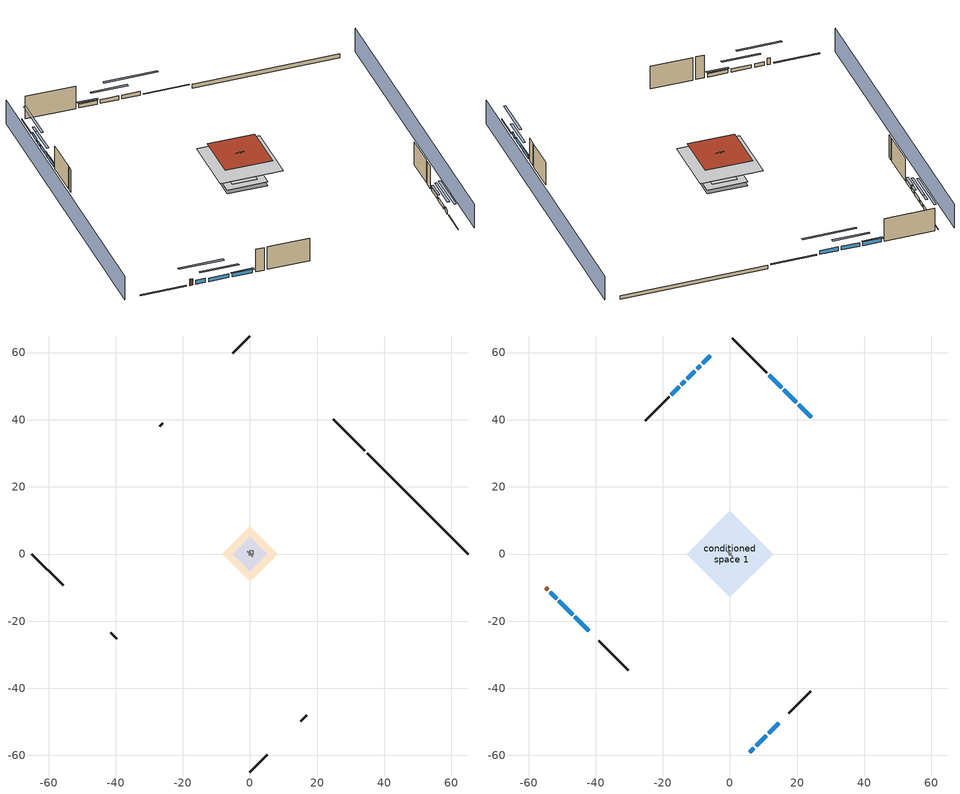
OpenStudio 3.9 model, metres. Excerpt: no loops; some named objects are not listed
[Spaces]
garage 1
 floor foundation (Slab1 construction): -5.17,0 0,5.17 5.17,0 0,-5.17 z0
 wall outside (Wall1 construction): 15.16,-49.75 16.89,-48.03 z0.3:7.62
 wall outside (Wall2 construction): -41.39,-23.52 -39.67,-25.25 z0.3:7.62
 wall outside (Wall9 construction): -25.95,38.97 -26.81,38.11 z0.3:7.62
 wall to conditioned space 1 (Wall5 construction Reversed): 0.86,-0.86 -0.86,0.86 z0.3:7.62
 wall to conditioned space 1 (Wall6 construction Reversed): 0.43,0.43 -0.43,-0.43 z0.3:7.62
crawlspace - vented 1
 floor foundation (Slab2 construction): -8.29,0 0,8.29 8.29,0 0,-8.29 z-0.91
 wall outside (RimJoist1 construction): 34.21,30.7 24.84,40.08 z0.3:0.61
 wall outside (RimJoist2 construction): 0,-64.91 5.19,-59.72 z0.3:0.61
 wall outside (RimJoist3 construction): -64.91,0 -55.54,-9.38 z0.3:0.61
 wall outside (RimJoist4 construction): 0,64.91 -5.19,59.72 z0.3:0.61
 wall foundation (FoundationWall1 construction): 64.91,0 34.87,30.04 z-0.91:0.3
furnace airloop ret air space
 floor adiabatic (AdiabaticConst): 0,0 0,1 1,1 1,0 z0
 wall adiabatic (AdiabaticConst): 0,1 0,0 1,0 1,1 0,1 z0:1
 ceiling adiabatic (AdiabaticConst): 1,0 1,1 0,1 0,0 z1
conditioned space 1
 floor to crawlspace - vented 1 (Floor1 construction): -8.29,0 0,8.29 8.29,0 0,-8.29 z0.3
 floor to garage 1 (Floor2 construction): -5.17,0 0,5.17 5.17,0 0,-5.17 z0.3
 floor adiabatic (AdiabaticFloorConstruction): -12.81,0 0,12.81 12.81,0 0,-12.81 z5.18
 wall outside (Wall3 construction): 10.99,53.93 0.66,64.26 z0.3:7.62
 wall outside (Wall4 construction): 17.54,-47.37 24.01,-40.9 z0.3:7.62
 wall outside (Wall7 construction): -39.01,-25.9 -30.33,-34.59 z0.3:7.62
 wall outside (Wall8 construction): -18.08,46.83 -25.29,39.63 z0.3:7.62
 wall outside (AdiabaticWallConstruction): 24.18,40.73 20.44,44.48 / 19.78,45.13 16.04,48.87 / 15.38,49.53 11.64,53.27 / 5.85,-59.06 7.13,-57.78 z0.3:1.49; 7.79,-57.12 10.82,-54.09 / 11.48,-53.44 14.51,-50.41 z0.3:1.43; -53.58,-11.34 -51.66,-13.25 z0.3:1.52; -51,-13.91 -46.85,-18.06 / -46.2,-18.72 -42.05,-22.87 z0.3:1.4; -5.85,59.06 -8.17,56.75 / -10.48,54.43 -12.8,52.12 / -15.11,49.8 -17.43,47.49 z0.3:1.37; -8.82,56.09 -9.83,55.09 / -13.45,51.46 -14.46,50.46 z0.3:1.25
 wall outside (AdiabaticWallConstruction 1): -54.88,-10.03 -54.24,-10.68 z0.3:2.34
 window (WindowConstruction): 24.18,40.73 20.44,44.47 z0.3:1.49
 window (WindowConstruction 1): 19.78,45.13 16.04,48.87 z0.3:1.49
 window (WindowConstruction 2): 15.38,49.53 11.64,53.27 z0.3:1.49
 window (WindowConstruction 3): 5.85,-59.06 7.13,-57.78 z0.3:1.49
 window (WindowConstruction 4): 7.79,-57.12 10.82,-54.1 z0.3:1.43
 window (WindowConstruction 5): 11.48,-53.44 14.51,-50.41 z0.3:1.43
 window (WindowConstruction 6): -53.58,-11.34 -51.66,-13.25 z0.3:1.52
 window (WindowConstruction 7): -51,-13.91 -46.85,-18.06 z0.3:1.4
 window (WindowConstruction 8): -46.2,-18.72 -42.05,-22.87 z0.3:1.4
 window (WindowConstruction 9): -5.85,59.06 -8.17,56.75 z0.3:1.37
 window (WindowConstruction 10): -8.82,56.09 -9.82,55.09 z0.3:1.25
 window (WindowConstruction 11): -10.48,54.43 -12.8,52.12 z0.3:1.37
 window (WindowConstruction 12): -13.45,51.46 -14.45,50.46 z0.3:1.25
 window (WindowConstruction 13): -15.11,49.8 -17.43,47.49 z0.3:1.37
 door (Door): -54.88,-10.03 -54.24,-10.68 z0.3:2.34
 ceiling adiabatic (AdiabaticFloorConstruction): 0,-12.81 12.81,0 0,12.81 -12.81,0 z5.18
 roof outside (Roof1 construction): 0,9.77 -9.77,0 0,-9.77 9.77,0 z7.62
shading: -3.23,68.15 -68.15,3.23 / 3.23,-68.15 68.15,-3.23 z0:7.62; 16.78,48.14 27.84,37.07 28.28,37.5 17.21,48.57 z6.68; 14.1,50.81 21.72,43.19 22.15,43.62 14.53,51.24 z4.24; 11.43,53.49 15.6,49.31 16.03,49.75 11.86,53.92 z1.8; 10.8,-54.12 2.19,-62.73 2.62,-63.16 11.23,-54.55 z6.68; 12.76,-52.16 5.85,-59.06 6.28,-59.49 13.19,-52.59 z4.18; 14.72,-50.19 11.26,-53.65 11.69,-54.08 15.15,-50.62 z1.74; -48,-16.92 -57.24,-7.67 -57.67,-8.1 -48.43,-17.35 z6.71; -44.92,-20 -52.94,-11.97 -53.37,-12.4 -45.35,-20.43 z4.15; -41.83,-23.08 -46.41,-18.5 -46.84,-18.93 -42.26,-23.51 z1.71; -11.83,53.08 -2.19,62.73 -2.62,63.16 -12.26,53.51 z6.55; -11.76,53.15 -6.88,58.03 -7.31,58.46 -12.2,53.58 z3.99; -14.74,50.18 -8.54,56.37 -8.97,56.8 -15.17,50.61 z4.11; -14.67,50.24 -13.24,51.68 -13.67,52.11 -15.1,50.67 z1.55; -17.64,47.27 -14.9,50.02 -15.33,50.45 -18.07,47.7 z1.68
[Site]
Portland Intl Arpt_OR: Latitude {deg}=45.59; Longitude {deg}=-122.6; Time Zone {hr}=-8; Elevation {m}=33; Terrain=Suburbs; Keep Site Location Information=Yes
[Site:GroundTemperature:Shallow]
10.2558, 8.96328, 8.85977, 9.47314, 11.9355, 14.3863, 16.5111, 17.8571, 17.9714, 16.8767, 14.8061, 12.4304
[Site:WaterMainsTemperature]
Calculation Method=Schedule; Temperature Schedule=mains temperature schedule
[Building]
Building 1
[Material] Roughness=Rough
Name | Thickness {m} | Conductivity {W/m-K} | Density {kg/m3} | Specific Heat {J/kg-K} | Thermal Absorptance | Solar Absorptance | Visible Absorptance
asphalt or fiberglass shingles | 0.00635 | 0.162714 | 1121.4 | 1465.45 | 0.9 | 0.85 | 0.85
roof rigid ins | 0.103632 | 0.029427 | 32.04 | 1214.23 | 0.9 | 0.7 | 0.7
osb sheathing 0.75 in. | 0.01905 | 0.115458 | 512.64 | 1214.23 | 0.9 | 0.7 | 0.7
roof stud and cavity | 0.2032 | 0.161866 | 78.34581 | 1123.46 | 0.9 | 0.7 | 0.7
gypsum board | 0.0127 | 0.160291 | 801 | 837.4 | 0.9 | 0.6 | 0.6
wood siding | 0.0254 | 0.102417 | 544.68 | 1172.36 | 0.9 | 0.85 | 0.85
osb sheathing 0.5 in. | 0.0127 | 0.115458 | 512.64 | 1214.23 | 0.9 | 0.7 | 0.7
wall stud and cavity | 0.1397 | 0.727959 | 139.0536 | 1170.24 | 0.9 | 0.6 | 0.6
wall stud and cavity 1 | 0.1397 | 0.550994 | 139.0536 | 1170.24 | 0.9 | 0.7 | 0.7
osb sheathing 0.5 in. 1; osb sheathing 0.5 in. 2 | 0.0127 | 0.115458 | 512.64 | 1214.23
wall stud and cavity 2 | 0.1397 | 0.335416 | 139.0536 | 1170.24 | 0.9 | 0.7 | 0.7
rim joist stud and cavity | 0.0508 | 0.178688 | 50.32683 | 1063.81 | 0.9 | 0.6 | 0.6
floor stud and cavity | 0.1397 | 0.923637 | 92.3553 | 1139.71 | 0.9 | 0.7 | 0.7
floor covering | 0.0127 | 0.0433444 | 54.468 | 1339.84 | 0.9 | 0.6 | 0.6
concrete 4.0 in. | 0.1016 | 1.803125 | 2242.8 | 837.4 | 0.9 | 0.7 | 0.7
concrete 8.0 in. | 0.2032 | 1.803125 | 2242.8 | 837.4 | 0.9 | 0.7 | 0.7
soil 0.5 in. | 0.0127 | 1.3848 | 1842.3 | 418.7 | 0.9 | 0.7 | 0.7
wood siding 1; wood siding 2 | 0.0254 | 0.102417 | 544.68 | 1172.36
wall rigid ins; floor rigid ins | 0.512978 | 0.029427 | 32.04 | 1214.23 | 0.9 | 0.7 | 0.7
wall stud and cavity 3 | 0.0889 | 0.380278 | 52.3479 | 1209.89 | 0.9 | 0.7 | 0.7
door material | 0.04445 | 0.0612267 | 512.64 | 1214.23 | 0.9 | 0.7 | 0.7
floor stud and cavity 1 | 0.1397 | 1.75129 | 37.0049 | 1207.88 | 0.9 | 0.7 | 0.7
wall stud and cavity 4 | 0.0889 | 0.391764 | 83.0341 | 1211.67 | 0.9 | 0.7 | 0.7
furniture material conditioned space 1; furniture material garage 1 | 0.1524 | 0.115458 | 640.8 | 1214.23 | 0.9 | 0.6 | 0.6
[Construction]
Roof1 construction: asphalt or fiberglass shingles, roof rigid ins, osb sheathing 0.75 in., roof stud and cavity, gypsum board
Wall1 construction; Wall2 construction: wood siding, osb sheathing 0.5 in., wall stud and cavity
Wall3 construction; Wall4 construction: wood siding, osb sheathing 0.5 in., wall stud and cavity 1, gypsum board
Wall5 construction Reversed: gypsum board, wall stud and cavity 2, osb sheathing 0.5 in. 1
Wall6 construction Reversed: gypsum board, wall stud and cavity 2, osb sheathing 0.5 in. 2
Wall7 construction; Wall8 construction: wood siding, osb sheathing 0.5 in. 2, wall stud and cavity 1, gypsum board
Wall9 construction: wood siding, osb sheathing 0.5 in. 2, wall stud and cavity
RimJoist1 construction; RimJoist2 construction; RimJoist3 construction; RimJoist4 construction: wood siding, rim joist stud and cavity
Floor1 construction; Floor2 construction: floor stud and cavity, osb sheathing 0.75 in., floor covering
Slab1 construction: concrete 4.0 in.
FoundationWall1 construction: concrete 8.0 in.
Slab2 construction: soil 0.5 in.
WindowConstruction; WindowConstruction 1; WindowConstruction 2; WindowConstruction 3; WindowConstruction 4; WindowConstruction 5; WindowConstruction 6; WindowConstruction 7; WindowConstruction 8; WindowConstruction 9; WindowConstruction 10; WindowConstruction 11; WindowConstruction 12; WindowConstruction 13: WindowMaterial
AdiabaticWallConstruction: wood siding 1, wall rigid ins, wall stud and cavity 3, gypsum board
Door: door material
AdiabaticWallConstruction 1: wood siding 2, wall rigid ins, wall stud and cavity 3, gypsum board
AdiabaticFloorConstruction: floor stud and cavity 1, floor rigid ins, osb sheathing 0.75 in., floor covering
PartitionWallConstruction: gypsum board, wall stud and cavity 4, gypsum board
furniture construction conditioned space 1: furniture material conditioned space 1
furniture construction garage 1: furniture material garage 1
AdiabaticConst: Adiabatic
[WindowMaterial:SimpleGlazingSystem]
WindowMaterial: U-Factor {W/m2-K}=2.78222; Solar Heat Gain Coefficient=0.56
[Material:NoMass]
Adiabatic: Roughness=Rough; Thermal Resistance {m2-K/W}=176.1
[ThermalZone] Multiplier=1; Use Ideal Air Loads=No
Name | Volume {m3} | Thermostat
conditioned space | 1265.65 | conditioned space temperature setpoint
garage | 130.484
crawlspace - vented | 167.443
furnace airloop ret air zone | 1
[Sizing:Zone] Zone Cooling Design Supply Air Temperature Input Method=SupplyAirTemperature; Zone Cooling Design Supply Air Temperature {C}=14; Zone Cooling Design Supply Air Temperature Difference {deltaC}=11.11; Zone Heating Design Supply Air Temperature Input Method=SupplyAirTemperature; Zone Heating Design Supply Air Temperature {C}=40; Zone Heating Design Supply Air Temperature Difference {deltaC}=11.11; Zone Cooling Design Supply Air Humidity Ratio {kg-H2O/kg-air}=0.0085; Zone Heating Design Supply Air Humidity Ratio {kg-H2O/kg-air}=0.008; Cooling Design Air Flow Method=DesignDay; Heating Design Air Flow Method=DesignDay; Account for Dedicated Outdoor Air System=No; Dedicated Outdoor Air System Control Strategy=NeutralSupplyAir; Dedicated Outdoor Air Low Setpoint Temperature for Design {C}=autosize; Dedicated Outdoor Air High Setpoint Temperature for Design {C}=autosize; Zone Load Sizing Method=Sensible Load Only No Latent Load; Zone Latent Cooling Design Supply Air Humidity Ratio Input Method=HumidityRatioDifference; Zone Cooling Design Supply Air Humidity Ratio Difference {kgWater/kgDryAir}=0.005; Zone Latent Heating Design Supply Air Humidity Ratio Input Method=HumidityRatioDifference; Zone Humidification Design Supply Air Humidity Ratio Difference {kgWater/kgDryAir}=0.005; Sizing Option=Coincident
garage; crawlspace - vented; furnace airloop ret air zone
[Space]
Name | Thermal Zone | Volume {m3}
conditioned space 1 | conditioned space | 1265.65
garage 1 | garage | 130.484
crawlspace - vented 1 | crawlspace - vented | 167.443
furnace airloop ret air space | furnace airloop ret air zone
[ThermostatSetpoint:DualSetpoint]
conditioned space temperature setpoint: Heating Setpoint Temperature Schedule=heating setpoint; Cooling Setpoint Temperature Schedule=cooling setpoint; Temperature Difference Between Cutout And Setpoint {deltaC}=0
[Foundation:Kiva] Wall Depth Below Slab {m}=0.2032
Name | Initial Indoor Air Temperature {C} | Wall Height Above Grade {m}
Foundation Kiva 1 | 13.4258 | 0.1016
Foundation Kiva 2 | 8.47214 | 0.3048
[Foundation:Kiva:Settings]
Soil Conductivity {W/m-K}=1.3848; Soil Density {kg/m3}=1842.3; Soil Specific Heat {J/kg-K}=418.7; Ground Solar Absorptivity=0.9; Ground Thermal Absorptivity=0.9; Ground Surface Roughness {m}=0.03; Far-Field Width {m}=40; Deep-Ground Boundary Condition=ZeroFlux; Deep-Ground Depth {m}=40; Minimum Cell Dimension {m}=0.2; Maximum Cell Growth Coefficient=3; Simulation Timestep=Timestep
[SurfaceProperty:ExposedFoundationPerimeter] Exposed Perimeter Calculation Method=TotalExposedPerimeter
Name | Total Exposed Perimeter {m}
Slab1 | 18.288
Slab2 | 42.48912
[SurfaceProperty:IncidentSolarMultiplier] Incident Solar Multiplier=1; Incident Solar Multiplier Schedule=trans schedule winter=0.85 summer=0.7
Window1; Window2; Window3; Window4; Window5; Window6; Window7; Window8; Window9; Window10; Window11; Window12; Window13; Window14
[InternalMass:Definition] Design Level Calculation Method=SurfaceArea
Name | Construction | Surface Area {m2}
partition wall mass | PartitionWallConstruction | 519.049
furniture mass conditioned space 1 | furniture construction conditioned space 1 | 207.62
furniture mass garage 1 | furniture construction garage 1 | 5.35122
[InternalMass] Multiplier=1
Name | Internal Mass Definition | Space or SpaceType
partition wall mass | partition wall mass | conditioned space 1
furniture mass conditioned space 1 | furniture mass conditioned space 1 | conditioned space 1
furniture mass garage 1 | furniture mass garage 1 | garage 1
[EnergyManagementSystem:Sensor]
Name | Output Variable or Output Meter Index Key | Output Variable or Output Meter
water_heater_T_set | water heater setpoint | Schedule Value
out_pb_s |  | Site Outdoor Air Barometric Pressure
out_wt_s |  | Site Outdoor Air Humidity Ratio
site_vw_s |  | Site Wind Speed
cool_season | cooling season schedule | Schedule Value
furnace_airloop_AH_MFR_s | Node 15 | System Node Mass Flow Rate
furnace_airloop_AH_VFR_s | Node 15 | System Node Current Density Volume Flow Rate
furnace_airloop_AH_Tout_s | Node 15 | System Node Temperature
furnace_airloop_AH_Wout_s | Node 15 | System Node Humidity Ratio
furnace_airloop_RA_T_s | Node 18 | System Node Temperature
furnace_airloop_Ra_W_s | Node 18 | System Node Humidity Ratio
furnace_airloop_0_DZ_T_s | crawlspace - vented | Zone Air Temperature
furnace_airloop_0_DZ_W_s | crawlspace - vented | Zone Mean Air Humidity Ratio
natural_vent_s | natural vent schedule | Schedule Value
htg_sp_s | heating setpoint | Schedule Value
clg_sp_s | cooling setpoint | Schedule Value
mech_vent_range_fan_0_sch_s | mech vent range fan 0 schedule | Schedule Value
mech_vent_bath_fan_0_sch_s | mech vent bath fan 0 schedule | Schedule Value
clothes_dryer_exhaust_0_sch_s | clothes_dryer | Schedule Value
site_temp | Environment | Site Outdoor Air Drybulb Temperature
discharge_sch_sensor | electric_vehicle_discharging | Schedule Value
charge_sch_sensor | electric_vehicle_charging | Schedule Value
soc_sensor | Vehicle1 li ion | Electric Storage Charge Fraction
htg_load_cond |  | Heating:EnergyTransfer:Zone:CONDITIONED SPACE
clg_load_cond |  | Cooling:EnergyTransfer:Zone:CONDITIONED SPACE
htg_load_duct |  | Heating:EnergyTransfer:Zone:FURNACE AIRLOOP RET AIR ZONE
clg_load_duct |  | Cooling:EnergyTransfer:Zone:FURNACE AIRLOOP RET AIR ZONE
s_conv | Floor1 | Surface Inside Face Convection Heat Gain Energy
s_ig | Floor1 | Surface Inside Face Internal Gains Radiation Heat Gain Energy
s_sol | Floor1 | Surface Inside Face Solar Radiation Heat Gain Energy
s_lgt | Floor1 | Surface Inside Face Lights Radiation Heat Gain Energy
s_surf | Floor1 | Surface Inside Face Net Surface Thermal Radiation Heat Gain Energy
s_conv_1 | Floor2 | Surface Inside Face Convection Heat Gain Energy
s_ig_1 | Floor2 | Surface Inside Face Internal Gains Radiation Heat Gain Energy
s_sol_1 | Floor2 | Surface Inside Face Solar Radiation Heat Gain Energy
s_lgt_1 | Floor2 | Surface Inside Face Lights Radiation Heat Gain Energy
s_surf_1 | Floor2 | Surface Inside Face Net Surface Thermal Radiation Heat Gain Energy
s_conv_2 | inferred conditioned ceiling | Surface Inside Face Convection Heat Gain Energy
s_ig_2 | inferred conditioned ceiling | Surface Inside Face Internal Gains Radiation Heat Gain Energy
s_sol_2 | inferred conditioned ceiling | Surface Inside Face Solar Radiation Heat Gain Energy
s_lgt_2 | inferred conditioned ceiling | Surface Inside Face Lights Radiation Heat Gain Energy
s_surf_2 | inferred conditioned ceiling | Surface Inside Face Net Surface Thermal Radiation Heat Gain Energy
s_conv_3 | inferred conditioned floor | Surface Inside Face Convection Heat Gain Energy
s_ig_3 | inferred conditioned floor | Surface Inside Face Internal Gains Radiation Heat Gain Energy
s_sol_3 | inferred conditioned floor | Surface Inside Face Solar Radiation Heat Gain Energy
s_lgt_3 | inferred conditioned floor | Surface Inside Face Lights Radiation Heat Gain Energy
s_surf_3 | inferred conditioned floor | Surface Inside Face Net Surface Thermal Radiation Heat Gain Energy
s_conv_4 | Roof1 | Surface Inside Face Convection Heat Gain Energy
s_ig_4 | Roof1 | Surface Inside Face Internal Gains Radiation Heat Gain Energy
s_sol_4 | Roof1 | Surface Inside Face Solar Radiation Heat Gain Energy
s_lgt_4 | Roof1 | Surface Inside Face Lights Radiation Heat Gain Energy
s_surf_4 | Roof1 | Surface Inside Face Net Surface Thermal Radiation Heat Gain Energy
ss_sol | Door1 | Surface Inside Face Solar Radiation Heat Gain Energy
ss_lgt | Door1 | Surface Inside Face Lights Radiation Heat Gain Energy
ss_conv | Door1 | Surface Inside Face Convection Heat Gain Energy
ss_ig | Door1 | Surface Inside Face Internal Gains Radiation Heat Gain Energy
ss_surf | Door1 | Surface Inside Face Net Surface Thermal Radiation Heat Gain Energy
ss_conv_1 | Window1 | Surface Inside Face Convection Heat Gain Energy
ss_ig_1 | Window1 | Surface Inside Face Internal Gains Radiation Heat Gain Energy
ss_surf_1 | Window1 | Surface Inside Face Net Surface Thermal Radiation Heat Gain Energy
ss_trans_in | Window1 | Surface Window Transmitted Solar Radiation Rate
ss_back_out | Window1 | Surface Window Shortwave from Zone Back Out Window Heat Transfer Rate
ss_trans_out | Window1 | Surface Inside Face Initial Transmitted Diffuse Transmitted Out Window Solar Radiation Rate
ss_conv_2 | Window10 | Surface Inside Face Convection Heat Gain Energy
ss_ig_2 | Window10 | Surface Inside Face Internal Gains Radiation Heat Gain Energy
ss_surf_2 | Window10 | Surface Inside Face Net Surface Thermal Radiation Heat Gain Energy
ss_trans_in_1 | Window10 | Surface Window Transmitted Solar Radiation Rate
ss_back_out_1 | Window10 | Surface Window Shortwave from Zone Back Out Window Heat Transfer Rate
ss_trans_out_1 | Window10 | Surface Inside Face Initial Transmitted Diffuse Transmitted Out Window Solar Radiation Rate
ss_conv_3 | Window11 | Surface Inside Face Convection Heat Gain Energy
ss_ig_3 | Window11 | Surface Inside Face Internal Gains Radiation Heat Gain Energy
ss_surf_3 | Window11 | Surface Inside Face Net Surface Thermal Radiation Heat Gain Energy
[ElectricEquipment:Definition] Design Level Calculation Method=EquipmentLevel
Name | Design Level {W} | Fraction Latent | Fraction Radiant | Fraction Lost
ceiling fan | 18.3701 | 0 | 0.558 | 0
clothes washer | 445.804 | 0.03 | 0.162 | 0.7
clothes dryer | 4510.7 | 0.015 | 0.081 | 0.85
dishwasher | 278.638 | 0.3 | 0.18 | 0.4
fridge | 52.0548 | 0 | 0.6 | 0
freezer | 194.914 | 0 | 0.6 | 0
cooking range | 62.6808 | 0.16 | 0.384 | 0.2
misc tv | 318.577 | 0 | 0.6 | 0
misc plug loads | 312.542 | 0.021 | 0.558 | 0.049
misc permanent spa heater | 669.986 | 0 | 0 | 1
misc permanent spa pump | 700.641 | 0 | 0 | 1
whole house fan; mech vent house fan | 0 | 0 | 0 | 1
mech vent house fan cfis | 0 | 0 | 0 | 0
mech vent range fan 0 | 30 | 0 | 0 | 1
mech vent bath fan 0 | 45 | 0 | 0 | 1
[ElectricEquipment]
Name | Electric Equipment Definition | Space or SpaceType | Schedule
ceiling fan | ceiling fan | conditioned space 1 | ceiling_fan
clothes washer | clothes washer | conditioned space 1 | clothes_washer
clothes dryer | clothes dryer | conditioned space 1 | clothes_dryer
dishwasher | dishwasher | conditioned space 1 | dishwasher
fridge | fridge | conditioned space 1 | fridge schedule
freezer | freezer | garage 1 | freezer schedule
cooking range | cooking range | conditioned space 1 | cooking_range
misc tv | misc tv | conditioned space 1 | plug_loads_tv
misc plug loads | misc plug loads | conditioned space 1 | plug_loads_other
misc permanent spa heater | misc permanent spa heater | conditioned space 1 | misc permanent spa heater schedule
misc permanent spa pump | misc permanent spa pump | conditioned space 1 | misc permanent spa pump schedule
whole house fan | whole house fan | conditioned space 1 | Always On Discrete
mech vent house fan | mech vent house fan | conditioned space 1 | mech vent house fan schedule
mech vent house fan cfis | mech vent house fan cfis | conditioned space 1 | mech vent house fan cfis schedule
mech vent range fan 0 | mech vent range fan 0 | conditioned space 1 | mech vent range fan 0 schedule
mech vent bath fan 0 | mech vent bath fan 0 | conditioned space 1 | mech vent bath fan 0 schedule
[EnergyManagementSystem:Actuator]
Name | Actuated Component | Actuated Component Type | Actuated Component Control Type | Zone or Space
water_heater_sens_act | water heater sens | OtherEquipment | Power Level | conditioned space 1
water_heater_lat_act | water heater lat | OtherEquipment | Power Level | conditioned space 1
water_heater_hpwh_ec_adj_act | water heater energy adjustment1 | OtherEquipment | Power Level | conditioned space 1
furnace_airloop_0_SupSensLkToCond_act | furnace airloop_0 SupSensLkToCond | OtherEquipment | Power Level | conditioned space 1
furnace_airloop_0_SupLatLkToCond_act | furnace airloop_0 SupLatLkToCond | OtherEquipment | Power Level | conditioned space 1
furnace_airloop_0_SupCondToLv_act | furnace airloop_0 SupCondToLv | OtherEquipment | Power Level | conditioned space 1
furnace_airloop_0_RetCondToRP_act | furnace airloop_0 RetCondToRP | OtherEquipment | Power Level | furnace airloop ret air space
furnace_airloop_0_RetSensLkToRP_act | furnace airloop_0 RetSensLkToRP | OtherEquipment | Power Level | furnace airloop ret air space
furnace_airloop_0_RetLatLkToRP_act | furnace airloop_0 RetLatLkToRP | OtherEquipment | Power Level | furnace airloop ret air space
furnace_airloop_0_SupCondToDZ_act | furnace airloop_0 SupCondToDZ | OtherEquipment | Power Level | crawlspace - vented 1
furnace_airloop_0_RetCondToDZ_act | furnace airloop_0 RetCondToDZ | OtherEquipment | Power Level | crawlspace - vented 1
furnace_airloop_0_SupSensLkToDZ_act | furnace airloop_0 SupSensLkToDZ | OtherEquipment | Power Level | crawlspace - vented 1
furnace_airloop_0_SupLatLkToDZ_act | furnace airloop_0 SupLatLkToDZ | OtherEquipment | Power Level | crawlspace - vented 1
whole_house_fan_act | whole house fan | ElectricEquipment | Electricity Rate | conditioned space 1
mech_vent_house_fan_cfis_act | mech vent house fan cfis | ElectricEquipment | Electricity Rate | conditioned space 1
mech_vent_house_fan_sensible_load_act | mech vent house fan sensible load | OtherEquipment | Power Level | conditioned space 1
mech_vent_house_fan_latent_load_act | mech vent house fan latent load | OtherEquipment | Power Level | conditioned space 1
[OtherEquipment:Definition] Design Level Calculation Method=EquipmentLevel
Name | Design Level {W} | Fraction Latent | Fraction Radiant | Fraction Lost
water heater sens; furnace airloop_0 SupSensLkToCond; furnace airloop_0 SupCondToLv; furnace airloop_0 RetCondToRP; furnace airloop_0 RetSensLkToRP; furnace airloop_0 SupCondToDZ; furnace airloop_0 RetCondToDZ; furnace airloop_0 SupSensLkToDZ; mech vent house fan sensible load | 0 | 0 | 0 | 0
water heater lat; furnace airloop_0 SupLatLkToCond; furnace airloop_0 RetLatLkToRP; furnace airloop_0 SupLatLkToDZ; mech vent house fan latent load | 0 | 1 | 0 | 0
water heater energy adjustment1 | 0.01 | 0 | 0 | 1
clothes dryer 2 | 0 | 0.015 | 0.081 | 0.85
cooking range 2 | 1836.99 | 0.16 | 0.384 | 0.2
general water use sensible | -79.8895 | 0 | 0.6 | 0
general water use latent | 81.0615 | 1 | 0 | 0
[OtherEquipment]
Name | Other Equipment Definition | Space or SpaceType | Schedule | Fuel Type
water heater sens | water heater sens | conditioned space 1 | Always On Discrete
water heater lat | water heater lat | conditioned space 1 | Always On Discrete
water heater energy adjustment1 | water heater energy adjustment1 | conditioned space 1 | Always On Discrete | Electricity
clothes dryer 1 | clothes dryer 2 | conditioned space 1 | clothes_dryer | Electricity
cooking range 1 | cooking range 2 | conditioned space 1 | cooking_range | NaturalGas
general water use sensible | general water use sensible | conditioned space 1 | general water use schedule
general water use latent | general water use latent | conditioned space 1 | general water use schedule
furnace airloop_0 SupSensLkToCond | furnace airloop_0 SupSensLkToCond | conditioned space 1 | Always On Discrete
furnace airloop_0 SupLatLkToCond | furnace airloop_0 SupLatLkToCond | conditioned space 1 | Always On Discrete
furnace airloop_0 SupCondToLv | furnace airloop_0 SupCondToLv | conditioned space 1 | Always On Discrete
furnace airloop_0 RetCondToRP | furnace airloop_0 RetCondToRP | furnace airloop ret air space | Always On Discrete
furnace airloop_0 RetSensLkToRP | furnace airloop_0 RetSensLkToRP | furnace airloop ret air space | Always On Discrete
furnace airloop_0 RetLatLkToRP | furnace airloop_0 RetLatLkToRP | furnace airloop ret air space | Always On Discrete
furnace airloop_0 SupCondToDZ | furnace airloop_0 SupCondToDZ | crawlspace - vented 1 | Always On Discrete
furnace airloop_0 RetCondToDZ | furnace airloop_0 RetCondToDZ | crawlspace - vented 1 | Always On Discrete
furnace airloop_0 SupSensLkToDZ | furnace airloop_0 SupSensLkToDZ | crawlspace - vented 1 | Always On Discrete
furnace airloop_0 SupLatLkToDZ | furnace airloop_0 SupLatLkToDZ | crawlspace - vented 1 | Always On Discrete
mech vent house fan sensible load | mech vent house fan sensible load | conditioned space 1 | Always On Discrete
mech vent house fan latent load | mech vent house fan latent load | conditioned space 1 | Always On Discrete
[WaterUse:Equipment:Definition]
Name | Peak Flow Rate {m3/s}
clothes washer | 6.13301e-06
dishwasher | 4.33983e-06
[Lights:Definition] Design Level Calculation Method=LightingLevel; Fraction Radiant=0.6; Fraction Visible=0.2; Return Air Fraction=0
Name | Lighting Level {W}
interior lighting | 803.555
garage lighting | 11.8846
[Lights] Fraction Replaceable=1
Name | Lights Definition | Space or SpaceType | Schedule
interior lighting | interior lighting | conditioned space 1 | lighting_interior
garage lighting | garage lighting | garage 1 | lighting_garage
[Exterior:Lights:Definition]
exterior lighting: Design Level {W}=21.8256
[Exterior:Lights]
exterior lighting: Exterior Lights Definition=exterior lighting; Schedule=exterior lighting schedule
[People:Definition]
occupants: Number of People Calculation Method=People; Number of People {people}=4; Fraction Radiant=0.314171; Sensible Heat Fraction=0.56303; Carbon Dioxide Generation Rate {m3/s-W}=0; Enable ASHRAE 55 Comfort Warnings=No; Mean Radiant Temperature Calculation Type=EnclosureAveraged
[People]
occupants: People Definition=occupants; Space or SpaceType=conditioned space 1; Number of People Schedule=occupants; Activity Level Schedule=occupants activity schedule; Multiplier=1
[ZoneMixing] Schedule=Always On Continuous; Design Flow Rate Calculation Method=Flow/Zone; Design Flow Rate {m3/s}=0
Name | Zone or Space | Source Zone or Space
furnace airloop_0 ZoneMixDZToCond mix | conditioned space | crawlspace - vented
furnace airloop_0 ZoneMixCondToDZ mix | crawlspace - vented | conditioned space
[SpaceInfiltration:DesignFlowRate] Schedule=Always On Discrete
Name | Space or SpaceType | Design Flow Rate Calculation Method | Design Flow Rate {m3/s} | Air Changes per Hour {1/hr} | Constant Term Coefficient | Temperature Term Coefficient | Velocity Term Coefficient | Velocity Squared Term Coefficient
natural vent flow; whole house fan flow; infil flow | conditioned space 1 | Flow/Space | 0
infil crawlspace - vented 1 | crawlspace - vented 1 | AirChanges/Hour |  | 2.6013 | 1 | 0 | 0 | 0
crawlspace_vented 1 duct leakage imbalance infil flow | crawlspace - vented 1 | Flow/Space | 0
[SpaceInfiltration:EffectiveLeakageArea]
infil garage 1: Space or SpaceType=garage 1; Schedule=Always On Discrete; Effective Air Leakage Area {cm2}=135.918; Stack Coefficient=0.000129147; Wind Coefficient=4.64657e-05
[Schedule:Ruleset]
Name | Default Day Schedule
heating setpoint | heating setpoint default day
cooling setpoint | cooling setpoint default day
trans schedule winter=0.85 summer=0.7 | trans schedule winter=0.85 summer=0.7 default day
freezer schedule | freezer schedule default day
exterior lighting schedule | exterior lighting schedule default day
misc permanent spa heater schedule | misc permanent spa heater schedule default day
misc permanent spa pump schedule | misc permanent spa pump schedule default day
general water use schedule | general water use schedule default day
mech vent range fan 0 schedule | mech vent range fan 0 schedule default day
mech vent bath fan 0 schedule | mech vent bath fan 0 schedule default day
[Schedule:Day]
heating setpoint default day; cooling setpoint default day; trans schedule winter=0.85 summer=0.7 default day; freezer schedule default day; exterior lighting schedule default day; misc permanent spa heater schedule default day; misc permanent spa pump schedule default day; general water use schedule default day; mech vent range fan 0 schedule default day; mech vent bath fan 0 schedule default day: 24, 0, 0
heating setpoint day: 7, 0, 18.8889, 22, 0, 22.2222, 24, 0, 18.8889
cooling setpoint day: 24, 0, 25.5556
trans schedule winter=0.85 summer=0.7 day; trans schedule winter=0.85 summer=0.7 day 2: 24, 0, 0.85
trans schedule winter=0.85 summer=0.7 day 1: 24, 0, 0.7
freezer schedule day; freezer schedule day 6: 1, 0, 0.610949, 2, 0, 0.595675, 3, 0, 0.580401, 4, 0, 0.565128, 6, 0, 0.549854, 7, 0, 0.580401, 8, 0, 0.610949, 10, 0, 0.626223, 12, 0, 0.610949, 15, 0, 0.641496, 16, 0, 0.626223, 17, 0, 0.672044, 18, 0, 0.733139, 19, 0, 0.763686, 20, 0, 0.733139, 21, 0, 0.717865, 22, 0, 0.702591, 23, 0, 0.672044, 24, 0, 0.626223
freezer schedule day 1: 1, 0, 0.609489, 2, 0, 0.594252, 3, 0, 0.579015, 4, 0, 0.563777, 6, 0, 0.54854, 7, 0, 0.579015, 8, 0, 0.609489, 10, 0, 0.624726, 12, 0, 0.609489, 15, 0, 0.639964, 16, 0, 0.624726, 17, 0, 0.670438, 18, 0, 0.731387, 19, 0, 0.761861, 20, 0, 0.731387, 21, 0, 0.71615, 22, 0, 0.700912, 23, 0, 0.670438, 24, 0, 0.624726
freezer schedule day 2: 1, 0, 0.791241, 2, 0, 0.77146, 3, 0, 0.751679, 4, 0, 0.731898, 6, 0, 0.712117, 7, 0, 0.751679, 8, 0, 0.791241, 10, 0, 0.811022, 12, 0, 0.791241, 15, 0, 0.830803, 16, 0, 0.811022, 17, 0, 0.870365, 18, 0, 0.949489, 19, 0, 0.989051, 20, 0, 0.949489, 21, 0, 0.929708, 22, 0, 0.909927, 23, 0, 0.870365, 24, 0, 0.811022
freezer schedule day 3: 1, 0, 0.8, 2, 0, 0.78, 3, 0, 0.76, 4, 0, 0.74, 6, 0, 0.72, 7, 0, 0.76, 8, 0, 0.8, 10, 0, 0.82, 12, 0, 0.8, 15, 0, 0.84, 16, 0, 0.82, 17, 0, 0.88, 18, 0, 0.96, 19, 0, 1, 20, 0, 0.96, 21, 0, 0.94, 22, 0, 0.92, 23, 0, 0.88, 24, 0, 0.82
freezer schedule day 4: 1, 0, 0.679562, 2, 0, 0.662573, 3, 0, 0.645584, 4, 0, 0.628595, 6, 0, 0.611606, 7, 0, 0.645584, 8, 0, 0.679562, 10, 0, 0.696551, 12, 0, 0.679562, 15, 0, 0.71354, 16, 0, 0.696551, 17, 0, 0.747518, 18, 0, 0.815474, 19, 0, 0.849453, 20, 0, 0.815474, 21, 0, 0.798485, 22, 0, 0.781496, 23, 0, 0.747518, 24, 0, 0.696551
freezer schedule day 5: 1, 0, 0.675182, 2, 0, 0.658303, 3, 0, 0.641423, 4, 0, 0.624544, 6, 0, 0.607664, 7, 0, 0.641423, 8, 0, 0.675182, 10, 0, 0.692062, 12, 0, 0.675182, 15, 0, 0.708942, 16, 0, 0.692062, 17, 0, 0.742701, 18, 0, 0.810219, 19, 0, 0.843978, 20, 0, 0.810219, 21, 0, 0.793339, 22, 0, 0.77646, 23, 0, 0.742701, 24, 0, 0.692062
exterior lighting schedule day: 1, 0, 0.566667, 3, 0, 0.524167, 5, 0, 0.495833, 6, 0, 0.5525, 7, 0, 0.623333, 8, 0, 0.580833, 9, 0, 0.439167, 10, 0, 0.354167, 12, 0, 0.34, 13, 0, 0.354167, 14, 0, 0.396667, 15, 0, 0.425, 16, 0, 0.495833, 17, 0, 0.623333, 18, 0, 0.793333, 19, 0, 0.906667, 20, 0, 0.963333, 21, 0, 0.991667, 22, 0, 0.920833, 23, 0, 0.793333, 24, 0, 0.665833
exterior lighting schedule day 1: 1, 0, 0.528571, 3, 0, 0.488929, 5, 0, 0.4625, 6, 0, 0.515357, 7, 0, 0.581429, 8, 0, 0.541786, 9, 0, 0.409643, 10, 0, 0.330357, 12, 0, 0.317143, 13, 0, 0.330357, 14, 0, 0.37, 15, 0, 0.396429, 16, 0, 0.4625, 17, 0, 0.581429, 18, 0, 0.74, 19, 0, 0.845714, 20, 0, 0.898571, 21, 0, 0.925, 22, 0, 0.858929, 23, 0, 0.74, 24, 0, 0.621071
exterior lighting schedule day 2: 1, 0, 0.485714, 3, 0, 0.449286, 5, 0, 0.425, 6, 0, 0.473571, 7, 0, 0.534286, 8, 0, 0.497857, 9, 0, 0.376429, 10, 0, 0.303571, 12, 0, 0.291429, 13, 0, 0.303571, 14, 0, 0.34, 15, 0, 0.364286, 16, 0, 0.425, 17, 0, 0.534286, 18, 0, 0.68, 19, 0, 0.777143, 20, 0, 0.825714, 21, 0, 0.85, 22, 0, 0.789286, 23, 0, 0.68, 24, 0, 0.570714
exterior lighting schedule day 3: 1, 0, 0.442857, 3, 0, 0.409643, 5, 0, 0.3875, 6, 0, 0.431786, 7, 0, 0.487143, 8, 0, 0.453929, 9, 0, 0.343214, 10, 0, 0.276786, 12, 0, 0.265714, 13, 0, 0.276786, 14, 0, 0.31, 15, 0, 0.332143, 16, 0, 0.3875, 17, 0, 0.487143, 18, 0, 0.62, 19, 0, 0.708571, 20, 0, 0.752857, 21, 0, 0.775, 22, 0, 0.719643, 23, 0, 0.62, 24, 0, 0.520357
exterior lighting schedule day 4: 1, 0, 0.4, 3, 0, 0.37, 5, 0, 0.35, 6, 0, 0.39, 7, 0, 0.44, 8, 0, 0.41, 9, 0, 0.31, 10, 0, 0.25, 12, 0, 0.24, 13, 0, 0.25, 14, 0, 0.28, 15, 0, 0.3, 16, 0, 0.35, 17, 0, 0.44, 18, 0, 0.56, 19, 0, 0.64, 20, 0, 0.68, 21, 0, 0.7, 22, 0, 0.65, 23, 0, 0.56, 24, 0, 0.47
exterior lighting schedule day 5: 1, 0, 0.380952, 3, 0, 0.352381, 5, 0, 0.333333, 6, 0, 0.371429, 7, 0, 0.419048, 8, 0, 0.390476, 9, 0, 0.295238, 10, 0, 0.238095, 12, 0, 0.228571, 13, 0, 0.238095, 14, 0, 0.266667, 15, 0, 0.285714, 16, 0, 0.333333, 17, 0, 0.419048, 18, 0, 0.533333, 19, 0, 0.609524, 20, 0, 0.647619, 21, 0, 0.666667, 22, 0, 0.619048, 23, 0, 0.533333, 24, 0, 0.447619
exterior lighting schedule day 6: 1, 0, 0.390476, 3, 0, 0.36119, 5, 0, 0.341667, 6, 0, 0.380714, 7, 0, 0.429524, 8, 0, 0.400238, 9, 0, 0.302619, 10, 0, 0.244048, 12, 0, 0.234286, 13, 0, 0.244048, 14, 0, 0.273333, 15, 0, 0.292857, 16, 0, 0.341667, 17, 0, 0.429524, 18, 0, 0.546667, 19, 0, 0.624762, 20, 0, 0.66381, 21, 0, 0.683333, 22, 0, 0.634524, 23, 0, 0.546667, 24, 0, 0.45881
exterior lighting schedule day 7: 1, 0, 0.419048, 3, 0, 0.387619, 5, 0, 0.366667, 6, 0, 0.408571, 7, 0, 0.460952, 8, 0, 0.429524, 9, 0, 0.324762, 10, 0, 0.261905, 12, 0, 0.251429, 13, 0, 0.261905, 14, 0, 0.293333, 15, 0, 0.314286, 16, 0, 0.366667, 17, 0, 0.460952, 18, 0, 0.586667, 19, 0, 0.670476, 20, 0, 0.712381, 21, 0, 0.733333, 22, 0, 0.680952, 23, 0, 0.586667, 24, 0, 0.492381
exterior lighting schedule day 8: 1, 0, 0.466667, 3, 0, 0.431667, 5, 0, 0.408333, 6, 0, 0.455, 7, 0, 0.513333, 8, 0, 0.478333, 9, 0, 0.361667, 10, 0, 0.291667, 12, 0, 0.28, 13, 0, 0.291667, 14, 0, 0.326667, 15, 0, 0.35, 16, 0, 0.408333, 17, 0, 0.513333, 18, 0, 0.653333, 19, 0, 0.746667, 20, 0, 0.793333, 21, 0, 0.816667, 22, 0, 0.758333, 23, 0, 0.653333, 24, 0, 0.548333
exterior lighting schedule day 9: 1, 0, 0.509524, 3, 0, 0.47131, 5, 0, 0.445833, 6, 0, 0.496786, 7, 0, 0.560476, 8, 0, 0.522262, 9, 0, 0.394881, 10, 0, 0.318452, 12, 0, 0.305714, 13, 0, 0.318452, 14, 0, 0.356667, 15, 0, 0.382143, 16, 0, 0.445833, 17, 0, 0.560476, 18, 0, 0.713333, 19, 0, 0.815238, 20, 0, 0.86619, 21, 0, 0.891667, 22, 0, 0.827976, 23, 0, 0.713333, 24, 0, 0.59869
exterior lighting schedule day 10: 1, 0, 0.552381, 3, 0, 0.510952, 5, 0, 0.483333, 6, 0, 0.538571, 7, 0, 0.607619, 8, 0, 0.56619, 9, 0, 0.428095, 10, 0, 0.345238, 12, 0, 0.331429, 13, 0, 0.345238, 14, 0, 0.386667, 15, 0, 0.414286, 16, 0, 0.483333, 17, 0, 0.607619, 18, 0, 0.773333, 19, 0, 0.88381, 20, 0, 0.939048, 21, 0, 0.966667, 22, 0, 0.897619, 23, 0, 0.773333, 24, 0, 0.649048
exterior lighting schedule day 11: 1, 0, 0.571429, 3, 0, 0.528571, 5, 0, 0.5, 6, 0, 0.557143, 7, 0, 0.628571, 8, 0, 0.585714, 9, 0, 0.442857, 10, 0, 0.357143, 12, 0, 0.342857, 13, 0, 0.357143, 14, 0, 0.4, 15, 0, 0.428571, 16, 0, 0.5, 17, 0, 0.628571, 18, 0, 0.8, 19, 0, 0.914286, 20, 0, 0.971429, 21, 0, 1, 22, 0, 0.928571, 23, 0, 0.8, 24, 0, 0.671429
misc permanent spa heater schedule day; misc permanent spa heater schedule day 6: 1, 0, 0.145464, 2, 0, 0.175769, 3, 0, 0.145464, 4, 0, 0.175769, 5, 0, 0.284867, 6, 0, 0.406087, 7, 0, 0.345477, 9, 0, 0.145464, 10, 0, 0.115159, 11, 0, 0.090915, 14, 0, 0.084854, 15, 0, 0.145464, 16, 0, 0.351538, 17, 0, 0.763686, 18, 0, 0.739442, 19, 0, 0.412148, 20, 0, 0.369721, 21, 0, 0.309111, 22, 0, 0.260623, 24, 0, 0.145464
misc permanent spa heater schedule day 1: 1, 0, 0.145116, 2, 0, 0.175349, 3, 0, 0.145116, 4, 0, 0.175349, 5, 0, 0.284186, 6, 0, 0.405117, 7, 0, 0.344652, 9, 0, 0.145116, 10, 0, 0.114884, 11, 0, 0.0906978, 14, 0, 0.0846513, 15, 0, 0.145116, 16, 0, 0.350698, 17, 0, 0.761861, 18, 0, 0.737675, 19, 0, 0.411163, 20, 0, 0.368838, 21, 0, 0.308372, 22, 0, 0.26, 24, 0, 0.145116
misc permanent spa heater schedule day 2: 1, 0, 0.188391, 2, 0, 0.227639, 3, 0, 0.188391, 4, 0, 0.227639, 5, 0, 0.368932, 6, 0, 0.525924, 7, 0, 0.447428, 9, 0, 0.188391, 10, 0, 0.149143, 11, 0, 0.117744, 14, 0, 0.109895, 15, 0, 0.188391, 16, 0, 0.455277, 17, 0, 0.989051, 18, 0, 0.957653, 19, 0, 0.533774, 20, 0, 0.478826, 21, 0, 0.40033, 22, 0, 0.337533, 24, 0, 0.188391
misc permanent spa heater schedule day 3; misc permanent spa pump schedule day 5; misc permanent spa pump schedule day 7: 1, 0, 0.190476, 2, 0, 0.230159, 3, 0, 0.190476, 4, 0, 0.230159, 5, 0, 0.373016, 6, 0, 0.531746, 7, 0, 0.452381, 9, 0, 0.190476, 10, 0, 0.150794, 11, 0, 0.119048, 14, 0, 0.111111, 15, 0, 0.190476, 16, 0, 0.460317, 17, 0, 1, 18, 0, 0.968254, 19, 0, 0.539683, 20, 0, 0.484127, 21, 0, 0.404762, 22, 0, 0.34127, 24, 0, 0.190476
misc permanent spa heater schedule day 4: 1, 0, 0.1618, 2, 0, 0.195509, 3, 0, 0.1618, 4, 0, 0.195509, 5, 0, 0.316859, 6, 0, 0.451693, 7, 0, 0.384276, 9, 0, 0.1618, 10, 0, 0.128092, 11, 0, 0.101125, 14, 0, 0.0943836, 15, 0, 0.1618, 16, 0, 0.391018, 17, 0, 0.849453, 18, 0, 0.822486, 19, 0, 0.458435, 20, 0, 0.411243, 21, 0, 0.343826, 22, 0, 0.289893, 24, 0, 0.1618
misc permanent spa heater schedule day 5: 1, 0, 0.160758, 2, 0, 0.194249, 3, 0, 0.160758, 4, 0, 0.194249, 5, 0, 0.314817, 6, 0, 0.448782, 7, 0, 0.3818, 9, 0, 0.160758, 10, 0, 0.127267, 11, 0, 0.100474, 14, 0, 0.0937753, 15, 0, 0.160758, 16, 0, 0.388498, 17, 0, 0.843978, 18, 0, 0.817185, 19, 0, 0.45548, 20, 0, 0.408593, 21, 0, 0.34161, 22, 0, 0.288024, 24, 0, 0.160758
misc permanent spa pump schedule day; misc permanent spa pump schedule day 2; misc permanent spa pump schedule day 4; misc permanent spa pump schedule day 8; misc permanent spa pump schedule day 10: 1, 0, 0.151232, 2, 0, 0.182738, 3, 0, 0.151232, 4, 0, 0.182738, 5, 0, 0.296162, 6, 0, 0.422188, 7, 0, 0.359175, 9, 0, 0.151232, 10, 0, 0.119725, 11, 0, 0.0945197, 14, 0, 0.0882184, 15, 0, 0.151232, 16, 0, 0.365476, 17, 0, 0.793966, 18, 0, 0.76876, 19, 0, 0.428489, 20, 0, 0.38438, 21, 0, 0.321367, 22, 0, 0.270956, 24, 0, 0.151232
misc permanent spa pump schedule day 1: 1, 0, 0.152381, 2, 0, 0.184127, 3, 0, 0.152381, 4, 0, 0.184127, 5, 0, 0.298413, 6, 0, 0.425397, 7, 0, 0.361905, 9, 0, 0.152381, 10, 0, 0.120635, 11, 0, 0.0952381, 14, 0, 0.0888889, 15, 0, 0.152381, 16, 0, 0.368254, 17, 0, 0.8, 18, 0, 0.774603, 19, 0, 0.431746, 20, 0, 0.387302, 21, 0, 0.32381, 22, 0, 0.273016, 24, 0, 0.152381
misc permanent spa pump schedule day 3; misc permanent spa pump schedule day 9: 1, 0, 0.150246, 2, 0, 0.181548, 3, 0, 0.150246, 4, 0, 0.181548, 5, 0, 0.294232, 6, 0, 0.419438, 7, 0, 0.356835, 9, 0, 0.150246, 10, 0, 0.118945, 11, 0, 0.0939039, 14, 0, 0.0876437, 15, 0, 0.150246, 16, 0, 0.363095, 17, 0, 0.788793, 18, 0, 0.763752, 19, 0, 0.425698, 20, 0, 0.381876, 21, 0, 0.319273, 22, 0, 0.269191, 24, 0, 0.150246
misc permanent spa pump schedule day 6: 1, 0, 0.190148, 2, 0, 0.229762, 3, 0, 0.190148, 4, 0, 0.229762, 5, 0, 0.372373, 6, 0, 0.530829, 7, 0, 0.451601, 9, 0, 0.190148, 10, 0, 0.150534, 11, 0, 0.118842, 14, 0, 0.11092, 15, 0, 0.190148, 16, 0, 0.459524, 17, 0, 0.998276, 18, 0, 0.966585, 19, 0, 0.538752, 20, 0, 0.483292, 21, 0, 0.404064, 22, 0, 0.340681, 24, 0, 0.190148
general water use schedule day: 1, 0, 0.315068, 3, 0, 0.287671, 4, 0, 0.342466, 5, 0, 0.369863, 6, 0, 0.520548, 7, 0, 0.60274, 8, 0, 0.534247, 10, 0, 0.506849, 11, 0, 0.465753, 14, 0, 0.479452, 15, 0, 0.534247, 16, 0, 0.589041, 17, 0, 0.69863, 18, 0, 0.876712, 19, 0, 0.890411, 20, 0, 0.986301, 21, 0, 1, 22, 0, 0.863014, 23, 0, 0.616438, 24, 0, 0.465753
mech vent range fan 0 schedule day: 12, 0, 0, 13, 0, 1, 24, 0, 0
mech vent bath fan 0 schedule day: 4, 0, 0, 5, 0, 1, 24, 0, 0
[Schedule:Rule] Apply Sunday=Yes; Apply Monday=Yes; Apply Tuesday=Yes; Apply Wednesday=Yes; Apply Thursday=Yes; Apply Friday=Yes; Apply Saturday=Yes; Date Specification Type=DateRange; Start Day=1
Name | Schedule Ruleset | Rule Order | Day Schedule | Start Month | End Month | End Day
heating setpoint allday rule | heating setpoint | 0 | heating setpoint day | 1 | 12 | 31
cooling setpoint allday rule | cooling setpoint | 0 | cooling setpoint day | 1 | 12 | 31
trans schedule winter=0.85 summer=0.7 allday rule | trans schedule winter=0.85 summer=0.7 | 2 | trans schedule winter=0.85 summer=0.7 day | 1 | 5 | 31
trans schedule winter=0.85 summer=0.7 allday rule 1 | trans schedule winter=0.85 summer=0.7 | 1 | trans schedule winter=0.85 summer=0.7 day 1 | 6 | 9 | 30
trans schedule winter=0.85 summer=0.7 allday rule 2 | trans schedule winter=0.85 summer=0.7 | 0 | trans schedule winter=0.85 summer=0.7 day 2 | 10 | 12 | 31
freezer schedule allday rule | freezer schedule | 6 | freezer schedule day | 1 | 1 | 31
freezer schedule allday rule 1 | freezer schedule | 5 | freezer schedule day 1 | 2 | 2 | 28
freezer schedule allday rule 2 | freezer schedule | 4 | freezer schedule day 2 | 3 | 5 | 31
freezer schedule allday rule 3 | freezer schedule | 3 | freezer schedule day 3 | 6 | 9 | 30
freezer schedule allday rule 4 | freezer schedule | 2 | freezer schedule day 4 | 10 | 10 | 31
freezer schedule allday rule 5 | freezer schedule | 1 | freezer schedule day 5 | 11 | 11 | 30
freezer schedule allday rule 6 | freezer schedule | 0 | freezer schedule day 6 | 12 | 12 | 31
exterior lighting schedule allday rule | exterior lighting schedule | 11 | exterior lighting schedule day | 1 | 1 | 31
exterior lighting schedule allday rule 1 | exterior lighting schedule | 10 | exterior lighting schedule day 1 | 2 | 2 | 28
exterior lighting schedule allday rule 2 | exterior lighting schedule | 9 | exterior lighting schedule day 2 | 3 | 3 | 31
exterior lighting schedule allday rule 3 | exterior lighting schedule | 8 | exterior lighting schedule day 3 | 4 | 4 | 30
exterior lighting schedule allday rule 4 | exterior lighting schedule | 7 | exterior lighting schedule day 4 | 5 | 5 | 31
exterior lighting schedule allday rule 5 | exterior lighting schedule | 6 | exterior lighting schedule day 5 | 6 | 6 | 30
exterior lighting schedule allday rule 6 | exterior lighting schedule | 5 | exterior lighting schedule day 6 | 7 | 7 | 31
exterior lighting schedule allday rule 7 | exterior lighting schedule | 4 | exterior lighting schedule day 7 | 8 | 8 | 31
exterior lighting schedule allday rule 8 | exterior lighting schedule | 3 | exterior lighting schedule day 8 | 9 | 9 | 30
exterior lighting schedule allday rule 9 | exterior lighting schedule | 2 | exterior lighting schedule day 9 | 10 | 10 | 31
exterior lighting schedule allday rule 10 | exterior lighting schedule | 1 | exterior lighting schedule day 10 | 11 | 11 | 30
exterior lighting schedule allday rule 11 | exterior lighting schedule | 0 | exterior lighting schedule day 11 | 12 | 12 | 31
misc permanent spa heater schedule allday rule | misc permanent spa heater schedule | 6 | misc permanent spa heater schedule day | 1 | 1 | 31
misc permanent spa heater schedule allday rule 1 | misc permanent spa heater schedule | 5 | misc permanent spa heater schedule day 1 | 2 | 2 | 28
misc permanent spa heater schedule allday rule 2 | misc permanent spa heater schedule | 4 | misc permanent spa heater schedule day 2 | 3 | 5 | 31
misc permanent spa heater schedule allday rule 3 | misc permanent spa heater schedule | 3 | misc permanent spa heater schedule day 3 | 6 | 9 | 30
misc permanent spa heater schedule allday rule 4 | misc permanent spa heater schedule | 2 | misc permanent spa heater schedule day 4 | 10 | 10 | 31
misc permanent spa heater schedule allday rule 5 | misc permanent spa heater schedule | 1 | misc permanent spa heater schedule day 5 | 11 | 11 | 30
misc permanent spa heater schedule allday rule 6 | misc permanent spa heater schedule | 0 | misc permanent spa heater schedule day 6 | 12 | 12 | 31
misc permanent spa pump schedule allday rule | misc permanent spa pump schedule | 10 | misc permanent spa pump schedule day | 1 | 1 | 31
misc permanent spa pump schedule allday rule 1 | misc permanent spa pump schedule | 9 | misc permanent spa pump schedule day 1 | 2 | 2 | 28
misc permanent spa pump schedule allday rule 2 | misc permanent spa pump schedule | 8 | misc permanent spa pump schedule day 2 | 3 | 3 | 31
misc permanent spa pump schedule allday rule 3 | misc permanent spa pump schedule | 7 | misc permanent spa pump schedule day 3 | 4 | 4 | 30
misc permanent spa pump schedule allday rule 4 | misc permanent spa pump schedule | 6 | misc permanent spa pump schedule day 4 | 5 | 5 | 31
misc permanent spa pump schedule allday rule 5 | misc permanent spa pump schedule | 5 | misc permanent spa pump schedule day 5 | 6 | 6 | 30
misc permanent spa pump schedule allday rule 6 | misc permanent spa pump schedule | 4 | misc permanent spa pump schedule day 6 | 7 | 8 | 31
misc permanent spa pump schedule allday rule 7 | misc permanent spa pump schedule | 3 | misc permanent spa pump schedule day 7 | 9 | 9 | 30
misc permanent spa pump schedule allday rule 8 | misc permanent spa pump schedule | 2 | misc permanent spa pump schedule day 8 | 10 | 10 | 31
misc permanent spa pump schedule allday rule 9 | misc permanent spa pump schedule | 1 | misc permanent spa pump schedule day 9 | 11 | 11 | 30
misc permanent spa pump schedule allday rule 10 | misc permanent spa pump schedule | 0 | misc permanent spa pump schedule day 10 | 12 | 12 | 31
general water use schedule allday rule | general water use schedule | 0 | general water use schedule day | 1 | 12 | 31
mech vent range fan 0 schedule allday rule | mech vent range fan 0 schedule | 0 | mech vent range fan 0 schedule day | 1 | 12 | 31
mech vent bath fan 0 schedule allday rule | mech vent bath fan 0 schedule | 0 | mech vent bath fan 0 schedule day | 1 | 12 | 31
[Schedule:Constant]
Name | Value
Always On Discrete; Always On Continuous; mech vent house fan schedule; mech vent house fan cfis schedule | 1
fridge schedule | 0
occupants activity schedule | 117.228
[Schedule:File] External File=External File 1; Rows to Skip at Top=1; Number of Hours of Data=8760; Interpolate to Timestep=Yes; Minutes per Item=15; Translate File With Relative Path=Yes
Name | Column Number
ceiling_fan | 4
clothes_washer | 10
clothes_dryer | 11
dishwasher | 8
cooking_range | 12
lighting_interior | 5
lighting_garage | 6
plug_loads_tv | 3
plug_loads_other | 2
occupants | 1
[Schedule:FixedInterval]
mains temperature schedule: Interval Length {minutes}=1440; Start Month=1; Start Day=1; Value 1=13.0633; Value 2=13.0189; Value 3=12.975; Value 4=12.9328; Value 5=12.8917; Value 6=12.8517; Value 7=12.8122; Value 8=12.7744; Value 9=12.7378; Value 10=12.7017; Value 11=12.6672; Value 12=12.6339; Value 13=12.6017; Value 14=12.5706; Value 15=12.5411; Value 16=12.5122; Value 17=12.485; Value 18=12.4583; Value 19=12.4333; Value 20=12.41; Value 21=12.3872; Value 22=12.3661; Value 23=12.3456; Value 24=12.3272; Value 25=12.3094; Value 26=12.2933; Value 27=12.2783; Value 28=12.2644; Value 29=12.2517; Value 30=12.2406; Value 31=12.2306; Value 32=12.2222; Value 33=12.215; Value 34=12.2089; Value 35=12.2039; Value 36=12.2006; Value 37=12.1983; Value 38=12.1978; Value 39=12.1978; Value 40=12.2; Value 41=12.2028; Value 42=12.2072; Value 43=12.2128; Value 44=12.2194; Value 45=12.2278; Value 46=12.2372; Value 47=12.2483; Value 48=12.26; Value 49=12.2733; Value 50=12.2883; Value 51=12.3039; Value 52=12.3211; Value 53=12.3394; Value 54=12.3594; Value 55=12.38; Value 56=12.4022; Value 57=12.4256; Value 58=12.4506; Value 59=12.4761; Value 60=12.5033; Value 61=12.5317; Value 62=12.5611; Value 63=12.5917; Value 64=12.6233; Value 65=12.6567; Value 66=12.6906; Value 67=12.7261; Value 68=12.7628; Value 69=12.8; Value 70=12.8389; Value 71=12.8789; Value 72=12.9194; Value 73=12.9617; Value 74=13.0044; Value 75=13.0489; Value 76=13.0939; Value 77=13.14; Value 78=13.1872; Value 79=13.2356; Value 80=13.285; Value 81=13.335; Value 82=13.3861; Value 83=13.4383; Value 84=13.4911; Value 85=13.545; Value 86=13.6; Value 87=13.6556; Value 88=13.7122; Value 89=13.77; Value 90=13.8283; Value 91=13.8872; Value 92=13.9472; Value 93=14.0078; Value 94=14.0689; Value 95=14.1311; Value 96=14.1944; Value 97=14.2578; Value 98=14.3222; Value 99=14.3872; Value 100=14.4528; Value 101=14.5189; Value 102=14.5856; Value 103=14.6533; Value 104=14.7211; Value 105=14.7894; Value 106=14.8589; Value 107=14.9283; Value 108=14.9983; Value 109=15.0689; Value 110=15.14; Value 111=15.2111; Value 112=15.2833; Value 113=15.3556; Value 114=15.4278; Value 115=15.5006; Value 116=15.5739; Value 117=15.6478; Value 118=15.7211; Value 119=15.7956; Value 120=15.8694; Value 121=15.9439; Value 122=16.0189; Value 123=16.0939; Value 124=16.1689; Value 125=16.2439; Value 126=16.3189; Value 127=16.3944; Value 128=16.4694; Value 129=16.545; Value 130=16.6206; Value 131=16.6956; Value 132=16.7711; Value 133=16.8461; Value 134=16.9217; Value 135=16.9967; Value 136=17.0717; Value 137=17.1467; Value 138=17.2211; Value 139=17.2956; Value 140=17.37; Value 141=17.4439; Value 142=17.5178; Value 143=17.5911; Value 144=17.6644; Value 145=17.7372; Value 146=17.8094; Value 147=17.8817; Value 148=17.9533; Value 149=18.025; Value 150=18.0961; Value 151=18.1661; Value 152=18.2361; Value 153=18.3061; Value 154=18.375; Value 155=18.4433; Value 156=18.5111; Value 157=18.5789; Value 158=18.6456; Value 159=18.7117; Value 160=18.7772; Value 161=18.8417; Value 162=18.9061; Value 163=18.9694; Value 164=19.0322; Value 165=19.0944; Value 166=19.1556; Value 167=19.2167; Value 168=19.2761; Value 169=19.335; Value 170=19.3933; Value 171=19.4506; Value 172=19.5072; Value 173=19.5628; Value 174=19.6172; Value 175=19.6711; Value 176=19.7244; Value 177=19.7761; Value 178=19.8272; Value 179=19.8772; Value 180=19.9267; Value 181=19.9744; Value 182=20.0217; Value 183=20.0678; Value 184=20.1128; Value 185=20.1567; Value 186=20.1994; Value 187=20.2417; Value 188=20.2822; Value 189=20.3222; Value 190=20.3606; Value 191=20.3978; Value 192=20.4344; Value 193=20.4694; Value 194=20.5033; Value 195=20.5367; Value 196=20.5683; Value 197=20.5983; Value 198=20.6278; Value 199=20.6561; Value 200=20.6828; Value 201=20.7089; Value 202=20.7333; Value 203=20.7561; Value 204=20.7783; Value 205=20.7989; Value 206=20.8189; Value 207=20.8367; Value 208=20.8539; Value 209=20.8694; Value 210=20.8839; Value 211=20.8972; Value 212=20.9094; Value 213=20.92; Value 214=20.9289; Value 215=20.9372; Value 216=20.9439; Value 217=20.9494; Value 218=20.9533; Value 219=20.9567; Value 220=20.9578; Value 221=20.9583; Value 222=20.9572; Value 223=20.955; Value 224=20.9511; Value 225=20.9467; Value 226=20.94; Value 227=20.9328; Value 228=20.9239; Value 229=20.9139; Value 230=20.9028; Value 231=20.89; Value 232=20.8761; Value 233=20.8611; Value 234=20.8444; Value 235=20.8267; Value 236=20.8078; Value 237=20.7872; Value 238=20.7661; Value 239=20.7433; Value 240=20.7194; Value 241=20.6944; Value 242=20.6678; Value 243=20.64; Value 244=20.6111; Value 245=20.5811; Value 246=20.55; Value 247=20.5178; Value 248=20.4844; Value 249=20.4494; Value 250=20.4139; Value 251=20.3767; Value 252=20.3389; Value 253=20.2994; Value 254=20.2594; Value 255=20.2178; Value 256=20.1756; Value 257=20.1317; Value 258=20.0872; Value 259=20.0417; Value 260=19.995; Value 261=19.9472; Value 262=19.8983; Value 263=19.8489; Value 264=19.7983; Value 265=19.7467; Value 266=19.6944; Value 267=19.6406; Value 268=19.5867; Value 269=19.5311; Value 270=19.475; Value 271=19.4183; Value 272=19.3606; Value 273=19.3017; Value 274=19.2422; Value 275=19.1822; Value 276=19.1211; Value 277=19.0594; Value 278=18.9967; Value 279=18.9333; Value 280=18.8694; Value 281=18.805; Value 282=18.74; Value 283=18.6739; Value 284=18.6072; Value 285=18.5406; Value 286=18.4728; Value 287=18.4044; Value 288=18.3356; Value 289=18.2661; Value 290=18.1967; Value 291=18.1261; Value 292=18.0556; Value 293=17.9844; Value 294=17.9128; Value 295=17.8406; Value 296=17.7683; Value 297=17.6956; Value 298=17.6228; Value 299=17.5494; Value 300=17.4756; Value 301=17.4017; Value 302=17.3278; Value 303=17.2533; Value 304=17.1789; Value 305=17.1039; Value 306=17.0289; Value 307=16.9539; Value 308=16.8789; Value 309=16.8033; Value 310=16.7283; Value 311=16.6528; Value 312=16.5772; Value 313=16.5022; Value 314=16.4267; Value 315=16.3517; Value 316=16.2761; Value 317=16.2011; Value 318=16.1261; Value 319=16.0511; Value 320=15.9761; Value 321=15.9017; Value 322=15.8272; Value 323=15.7533; Value 324=15.6794; Value 325=15.6056; Value 326=15.5322; Value 327=15.4594; Value 328=15.3867; Value 329=15.3144; Value 330=15.2422; Value 331=15.1706; Value 332=15.0994; Value 333=15.0289; Value 334=14.9583; Value 335=14.8889; Value 336=14.8194; Value 337=14.7506; Value 338=14.6822; Value 339=14.6144; Value 340=14.5478; Value 341=14.4811; Value 342=14.415; Value 343=14.35; Value 344=14.2856; Value 345=14.2217; Value 346=14.1583; Value 347=14.0961; Value 348=14.0339; Value 349=13.9733; Value 350=13.9128; Value 351=13.8533; Value 352=13.795; Value 353=13.7372; Value 354=13.68; Value 355=13.6239; Value 356=13.5689; Value 357=13.5144; Value 358=13.4611; Value 359=13.4083; Value 360=13.3572; Value 361=13.3061; Value 362=13.2567; Value 363=13.2078; Value 364=13.1606; Value 365=13.1139
